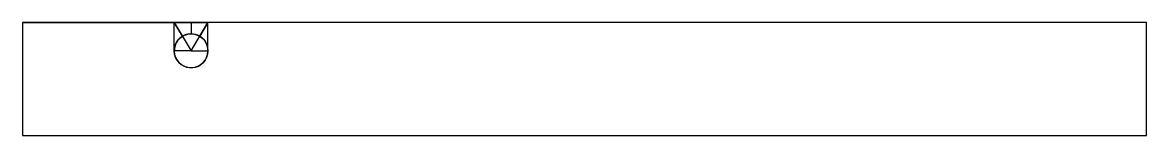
# Model space of a CAD drawing. Header units: millimetres. Extents: x 0 to 100, y 0 to 10.
import ezdxf

# ---------------------------------------------------------------- set-up
doc = ezdxf.new("R2010")
doc.units = ezdxf.units.MM

msp = doc.modelspace()

# ---------------------------------------------------------------- linework, layer by layer
for p, q in [((0, 10), (15, 10)), ((15, 10), (0, 10)), ((13.5, 7.5), (13.5, 10)), ((15, 10), (15, 9)), ((16.5, 7.5), (16.5, 10)), ((15, 7.5), (13.5, 7.5)), ((15, 7.5), (16.5, 7.5))]:
    msp.add_line(p, q)
at = {"color": 1}
for p, q in [((0, 10), (15, 10)), ((100, 10), (85, 10))]:
    msp.add_line(p, q, dxfattribs=at)
at = {"color": 6}
msp.add_line((15, 10), (15, 9.962136), dxfattribs=at)
msp.add_lwpolyline([(0, 0), (100, 0), (100, 10), (0, 10)], close=True)
at = {"extrusion": (0, 0, -1)}
msp.add_lwpolyline([(-13.5, 10), (-15, 7.5), (-16.5, 10)], close=True, dxfattribs=at)
msp.add_lwpolyline([(14.228256, 8.786239), (13.5, 10), (16.5, 10), (15.771744, 8.786239, 0.135933), (15, 9, 0.135933)], format="xyb", close=True)
msp.add_circle((15, 7.5), 1.5)
msp.add_arc((15, 7.5), 1.5, 90, 59.036243)

doc.saveas('drawing.dxf')
